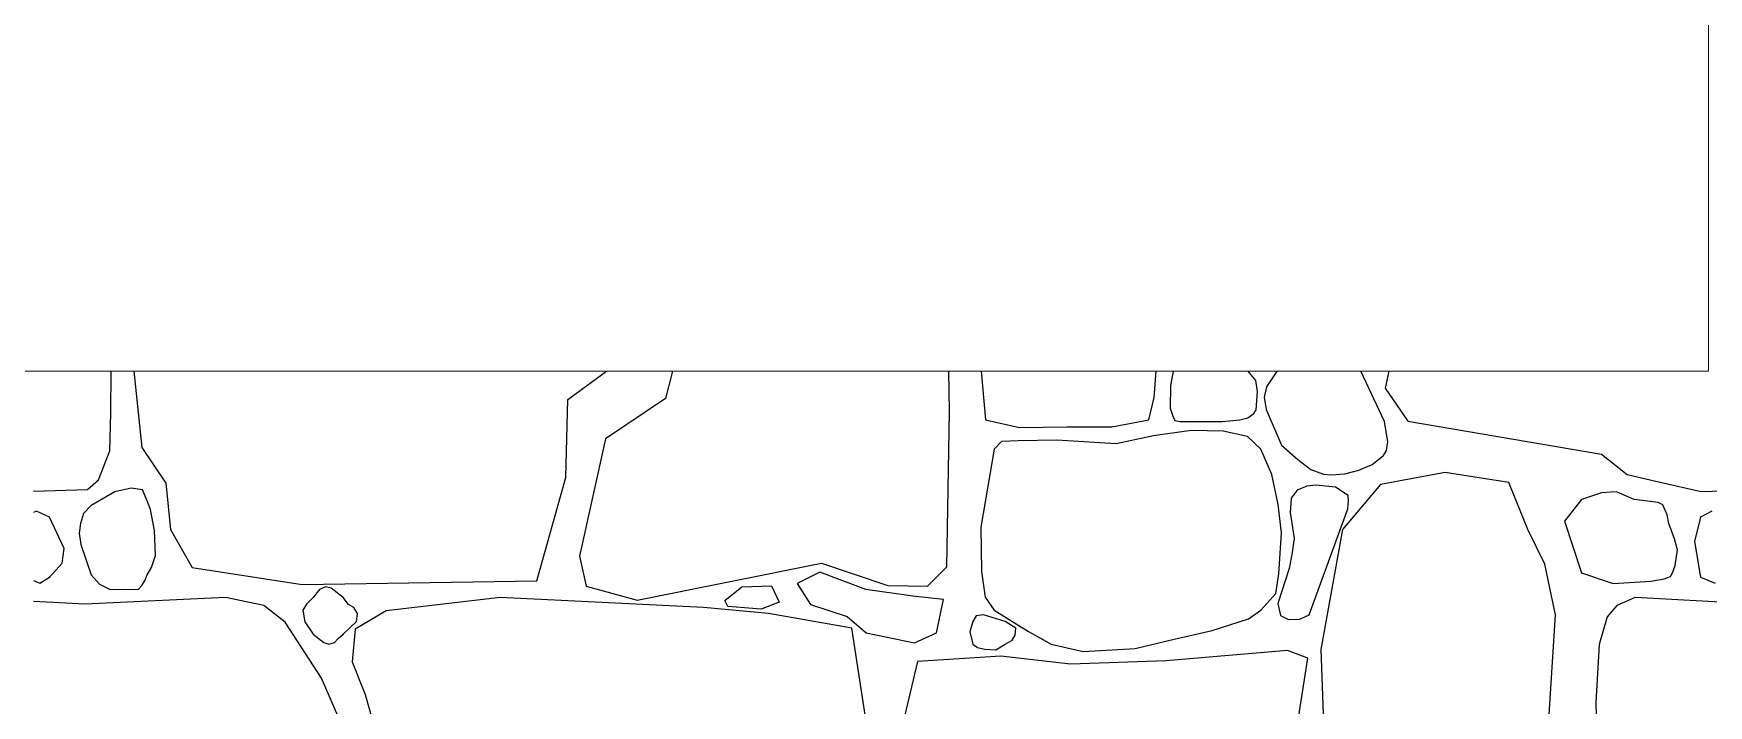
# Model space of a CAD drawing. Header units: feet. Extents: x -10410 to 374725, y -46422 to 88923.
# Drawn here: x 249800 to 250699, y 2008 to 2369 of the extents above; entities that cross this region are included whole.
import ezdxf

# ---------------------------------------------------------------- set-up
doc = ezdxf.new("R2010")
doc.units = ezdxf.units.FT
doc.header["$MEASUREMENT"] = 0
doc.layers.add('Конструктив - Перекрытия_Ном._пера__1', color=7, linetype='Continuous', lineweight=20)
doc.layers.add('Конструктив - Стены Несущие_Ном._пера__87', color=7, linetype='Continuous', lineweight=25, true_color=0x6a6a6a)

# ---------------------------------------------------------------- blocks, each defined once
blk = doc.blocks.new('*X36')
at = {"layer": 'Конструктив - Стены Несущие_Ном._пера__87', "linetype": 'Continuous'}
for p, q in [((249841.2, 2164.62), (249841.43, 2187.22)), ((249853.66, 2187.22), (249857.87, 2146.17)), ((250086.72, 2171.92), (250107.43, 2187.22)), ((250142.96, 2187.22), (250139.23, 2172.42)), ((250291.8, 2165.49), (250291.35, 2187.22)), ((250308.81, 2187.22), (250311.09, 2160.99)), ((250401.67, 2173.05), (250402.71, 2187.22)), ((250411.85, 2187.22), (250410.39, 2179.44)), ((250453.57, 2185.35), (250452.22, 2187.22)), ((250467.34, 2186.79), (250462.02, 2178.7)), ((250468.53, 2187.22), (250467.34, 2186.79)), ((250525.42, 2160.16), (250512.65, 2187.22)), ((250527.64, 2187.22), (250525.79, 2178.12)), ((250410.39, 2179.44), (250410.26, 2167.29)), ((250456.3, 2182.18), (250453.57, 2185.35)), ((250457.21, 2176.19), (250456.3, 2182.18)), ((250462.02, 2178.7), (250460.81, 2173.27)), ((250525.79, 2178.12), (250537.93, 2160.28)), ((250085.73, 2130.07), (250086.72, 2171.92)), ((250139.23, 2172.42), (250107.03, 2150.87)), ((250398.84, 2160.99), (250401.67, 2173.05)), ((250456.43, 2166.38), (250457.21, 2176.19)), ((250460.81, 2173.27), (250461.77, 2166.6)), ((249840.73, 2144.47), (249841.2, 2164.62)), ((250290.32, 2082.02), (250291.8, 2165.49)), ((250311.09, 2160.99), (250329.34, 2156.9)), ((250378.92, 2157.32), (250398.84, 2160.99)), ((250410.26, 2167.29), (250411.78, 2163.08)), ((250411.78, 2163.08), (250412.77, 2160.7)), ((250412.77, 2160.7), (250415.71, 2160.16)), ((250415.71, 2160.16), (250438.34, 2160.16)), ((250438.34, 2160.16), (250447.66, 2160.96)), ((250447.66, 2160.96), (250452, 2162.04)), ((250452, 2162.04), (250455.21, 2164.39)), ((250455.21, 2164.39), (250456.43, 2166.38)), ((250461.77, 2166.6), (250470.07, 2147.4)), ((250527.18, 2149.26), (250525.42, 2160.16)), ((250537.93, 2160.28), (250641.95, 2142.58)), ((250107.03, 2150.87), (250092.92, 2087.71)), ((250329.34, 2156.9), (250354.81, 2157.22)), ((250354.81, 2157.22), (250378.92, 2157.32)), ((250401.25, 2152.5), (250381.23, 2148.1)), ((250421.58, 2155.33), (250401.25, 2152.5)), ((250438.67, 2155.02), (250421.58, 2155.33)), ((250451.88, 2152.08), (250438.67, 2155.02)), ((250459.01, 2145.27), (250451.88, 2152.08)), ((249834.7, 2128.74), (249840.73, 2144.47)), ((249857.87, 2146.17), (249870.75, 2127.09)), ((250315.81, 2145.27), (250308.58, 2103.44)), ((250319.59, 2149.46), (250315.81, 2145.27)), ((250328.6, 2149.78), (250319.59, 2149.46)), ((250349.46, 2150.09), (250328.6, 2149.78)), ((250381.23, 2148.1), (250349.46, 2150.09)), ((250464.88, 2131.64), (250459.01, 2145.27)), ((250470.07, 2147.4), (250478.88, 2139.78)), ((250518.8, 2137.05), (250524.8, 2141.96)), ((250524.8, 2141.96), (250526.54, 2144.57)), ((250526.54, 2144.57), (250527.18, 2149.26)), ((250641.95, 2142.58), (250655.69, 2131.66)), ((250478.88, 2139.78), (250485.81, 2134.38)), ((250485.81, 2134.38), (250492.63, 2131.86)), ((250504.06, 2132.11), (250511.66, 2133.92)), ((250511.66, 2133.92), (250518.8, 2137.05)), ((250557.99, 2132.79), (250523.32, 2126.35)), ((250592.17, 2127.34), (250557.99, 2132.79)), ((249799.71, 2122.67), (249828.64, 2123.63)), ((249828.64, 2123.63), (249834.7, 2128.74)), ((249852.09, 2124.39), (249843.37, 2122.42)), ((249858.31, 2123.52), (249852.09, 2124.39)), ((249860.84, 2117.44), (249858.31, 2123.52)), ((249870.75, 2127.09), (249873.22, 2102.08)), ((250070.13, 2074.59), (250085.73, 2130.07)), ((250468.23, 2115.6), (250464.88, 2131.64)), ((250483.74, 2125.36), (250478.43, 2123.22)), ((250488.48, 2125.99), (250483.74, 2125.36)), ((250499.06, 2124.84), (250488.48, 2125.99)), ((250492.63, 2131.86), (250496.82, 2131.55)), ((250496.82, 2131.55), (250504.06, 2132.11)), ((250505.84, 2120.36), (250499.06, 2124.84)), ((250523.32, 2126.35), (250502.76, 2102.08)), ((250602.33, 2102.08), (250592.17, 2127.34)), ((250655.69, 2131.66), (250673.49, 2127.52)), ((250673.49, 2127.52), (250695.53, 2122.53)), ((250695.53, 2122.53), (250728.64, 2123.63)), ((249830.62, 2114.96), (249826.57, 2110.69)), ((249843.37, 2122.42), (249830.62, 2114.96)), ((249862.62, 2112.8), (249860.84, 2117.44)), ((250470.12, 2100.4), (250468.23, 2115.6)), ((250475.35, 2118.9), (250474.67, 2111.24)), ((250478.43, 2123.22), (250475.35, 2118.9)), ((250505.69, 2113.3), (250506.1, 2117.55)), ((250506.1, 2117.55), (250505.84, 2120.36)), ((250631.3, 2118.18), (250622.14, 2106.54)), ((250641.88, 2121.8), (250631.3, 2118.18)), ((250649.88, 2122.39), (250641.88, 2121.8)), ((250651.6, 2121.61), (250649.88, 2122.39)), ((250659.54, 2118.18), (250651.6, 2121.61)), ((250672.47, 2116.68), (250659.54, 2118.18)), ((250674.9, 2115.45), (250672.47, 2116.68)), ((250677.26, 2109.98), (250674.9, 2115.45)), ((249801.29, 2112.01), (249799.71, 2111.17)), ((249808.33, 2108.77), (249801.29, 2112.01)), ((249816.26, 2091.92), (249808.33, 2108.77)), ((249826.57, 2110.69), (249824.99, 2105.33)), ((249864.72, 2101.5), (249862.62, 2112.8)), ((250474.67, 2111.24), (250476.96, 2097.22)), ((250484.93, 2056.26), (250505.69, 2113.3)), ((250622.14, 2106.54), (250631.3, 2078.8)), ((250678.12, 2105.3), (250677.26, 2109.98)), ((250695.21, 2108.77), (250691.99, 2095.64)), ((250701.29, 2112.01), (250695.21, 2108.77)), ((249824.99, 2105.33), (249824.22, 2100.07)), ((249824.22, 2100.07), (249825.18, 2094.15)), ((249865.3, 2088.19), (249864.72, 2101.5)), ((249873.22, 2102.08), (249884.87, 2081.77)), ((250308.58, 2103.44), (250308.89, 2079.64)), ((250468.55, 2078.28), (250470.12, 2100.4)), ((250476.96, 2097.22), (250475.82, 2089.77)), ((250502.76, 2102.08), (250491.12, 2037.68)), ((250611.49, 2083.5), (250602.33, 2102.08)), ((250681.23, 2097.19), (250678.12, 2105.3)), ((250682.82, 2091.18), (250681.23, 2097.19)), ((249815.02, 2084), (249816.26, 2091.92)), ((249825.18, 2094.15), (249830.62, 2077.81)), ((249863.05, 2081.64), (249865.3, 2088.19)), ((250092.92, 2087.71), (250096.63, 2071.61)), ((250475.82, 2089.77), (250474.25, 2081.22)), ((250681.52, 2082.78), (250682.82, 2091.18)), ((250691.99, 2095.64), (250695.21, 2076.57)), ((249808.33, 2076.57), (249815.02, 2084)), ((249860.84, 2077.81), (249863.05, 2081.64)), ((249884.87, 2081.77), (249944.06, 2072.61)), ((250123.88, 2064.18), (250222.95, 2084)), ((250222.04, 2079.26), (250209.97, 2073.08)), ((250246.77, 2069.84), (250222.04, 2079.26)), ((250222.95, 2084), (250258.61, 2072.11)), ((250279.91, 2071.61), (250290.32, 2082.02)), ((250308.89, 2079.64), (250310.89, 2065.7)), ((250474.25, 2081.22), (250468.13, 2062.37)), ((250617.19, 2056.26), (250611.49, 2083.5)), ((250631.3, 2078.8), (250648.15, 2073.1)), ((250679.08, 2076.94), (250680.1, 2078.8)), ((250680.1, 2078.8), (250681.52, 2082.78)), ((249799.71, 2074.69), (249803.05, 2073.3)), ((249803.05, 2073.3), (249808.33, 2076.57)), ((249830.62, 2077.81), (249835.23, 2072.83)), ((249835.23, 2072.83), (249840.5, 2070)), ((249840.5, 2070), (249847.92, 2069.91)), ((249847.92, 2069.91), (249856.16, 2070.1)), ((249856.16, 2070.1), (249857.83, 2072.11)), ((249857.83, 2072.11), (249859.6, 2074.5)), ((249859.6, 2074.5), (249860.84, 2077.81)), ((249944.06, 2072.61), (250070.13, 2074.59)), ((249953.33, 2069.91), (249950.01, 2065.67)), ((249956.49, 2071.26), (249953.33, 2069.91)), ((249959.66, 2070.62), (249956.49, 2071.26)), ((249966.1, 2065.67), (249959.66, 2070.62)), ((250096.63, 2071.61), (250123.88, 2064.18)), ((250171.12, 2063.96), (250180.24, 2071.31)), ((250180.24, 2071.31), (250196.14, 2071.9)), ((250196.14, 2071.9), (250200.26, 2063.07)), ((250209.97, 2073.08), (250217.04, 2061.89)), ((250272.09, 2066.31), (250246.77, 2069.84)), ((250258.61, 2072.11), (250279.91, 2071.61)), ((250466.98, 2067.8), (250468.55, 2078.28)), ((250648.15, 2073.1), (250668.46, 2074.34)), ((250668.46, 2074.34), (250675.58, 2075.6)), ((250675.58, 2075.6), (250679.08, 2076.94)), ((250695.21, 2076.57), (250703.05, 2073.3)), ((249827.4, 2061.96), (249799.71, 2063.48)), ((249902.84, 2065.67), (249827.4, 2061.96)), ((249923.5, 2061.21), (249902.84, 2065.67)), ((249934.9, 2052.3), (249923.5, 2061.21)), ((249946.41, 2062), (249944.31, 2058.74)), ((249950.01, 2065.67), (249946.41, 2062)), ((249968.86, 2061.76), (249966.1, 2065.67)), ((249971.8, 2060.22), (249968.86, 2061.76)), ((250050.32, 2065.67), (249989.14, 2058.49)), ((250159.54, 2060.22), (250050.32, 2065.67)), ((250172.59, 2060.72), (250171.12, 2063.96)), ((250190.54, 2059.25), (250172.59, 2060.72)), ((250200.26, 2063.07), (250190.54, 2059.25)), ((250217.04, 2061.89), (250236.76, 2055.42)), ((250288.57, 2064.54), (250272.09, 2066.31)), ((250284.74, 2046.59), (250288.57, 2064.54)), ((250310.89, 2065.7), (250315.81, 2058.78)), ((250459.01, 2058.78), (250466.98, 2067.8)), ((250468.13, 2062.37), (250469.51, 2056)), ((250650.13, 2061.21), (250644.93, 2055.27)), ((250660.04, 2065.67), (250650.13, 2061.21)), ((250727.4, 2061.96), (250660.04, 2065.67)), ((249954.46, 2022.33), (249934.9, 2052.3)), ((249944.31, 2058.74), (249945.42, 2052.5)), ((249945.42, 2052.5), (249950.01, 2045.86)), ((249966.1, 2045.86), (249973.17, 2052.74)), ((249973.7, 2057.04), (249971.8, 2060.22)), ((249989.14, 2058.49), (249972.54, 2048.58)), ((249973.17, 2052.74), (249973.7, 2057.04)), ((250194.46, 2057), (250159.54, 2060.22)), ((250239.24, 2049.12), (250194.46, 2057)), ((250236.76, 2055.42), (250247.06, 2046.59)), ((250304.3, 2052.67), (250302.66, 2047.15)), ((250306, 2055.7), (250304.3, 2052.67)), ((250310.06, 2056.37), (250306, 2055.7)), ((250321.71, 2052.67), (250310.06, 2056.37)), ((250315.81, 2058.78), (250334.16, 2047.25)), ((250327.36, 2049.03), (250321.71, 2052.67)), ((250432.91, 2047.78), (250452.4, 2054.07)), ((250452.4, 2054.07), (250459.01, 2058.78)), ((250469.51, 2056), (250473.79, 2053.71)), ((250473.79, 2053.71), (250479.94, 2054.02)), ((250479.94, 2054.02), (250484.93, 2056.26)), ((250613.47, 1997.06), (250617.19, 2056.26)), ((250644.93, 2055.27), (250640.72, 2040.41)), ((249950.01, 2045.86), (249955.59, 2041.45)), ((249961.37, 2041.49), (249963.41, 2043.6)), ((249963.41, 2043.6), (249966.1, 2045.86)), ((249972.54, 2048.58), (249970.81, 2031)), ((250248.2, 1990.86), (250239.24, 2049.12)), ((250247.06, 2046.59), (250272.97, 2041.29)), ((250272.97, 2041.29), (250284.74, 2046.59)), ((250302.66, 2047.15), (250304.3, 2040.54)), ((250321.71, 2040.54), (250325.41, 2042.66)), ((250325.41, 2042.66), (250327.05, 2045.39)), ((250327.05, 2045.39), (250327.36, 2049.03)), ((250334.16, 2047.25), (250346.42, 2040.54)), ((250391.39, 2038.13), (250412.36, 2043.27)), ((250412.36, 2043.27), (250432.91, 2047.78)), ((249955.59, 2041.45), (249958.43, 2040.61)), ((249958.43, 2040.61), (249961.37, 2041.49)), ((250319.31, 2034.01), (250274.52, 2031.27)), ((250304.3, 2040.54), (250306.73, 2038.78)), ((250306.73, 2038.78), (250310.73, 2037.87)), ((250310.73, 2037.87), (250316.68, 2037.56)), ((250316.68, 2037.56), (250321.71, 2040.54)), ((250356.66, 2029.84), (250319.31, 2034.01)), ((250346.42, 2040.54), (250363.51, 2036.56)), ((250363.51, 2036.56), (250391.39, 2038.13)), ((250473.38, 2037.18), (250408.19, 2031.51)), ((250484.3, 2033.09), (250473.38, 2037.18)), ((250491.12, 2037.68), (250493.6, 1974.52)), ((250640.72, 2040.41), (250638.98, 2009.2)), ((249970.81, 2031), (249977.85, 2013.42)), ((250274.52, 2031.27), (250262.86, 1981.53)), ((250408.19, 2031.51), (250356.66, 2029.84)), ((250479.22, 2001), (250484.3, 2033.09)), ((249963.13, 2002.02), (249954.46, 2022.33)), ((249977.85, 2013.42), (249999.29, 1937.62)), ((250638.98, 2009.2), (250640.22, 1954.96))]:
    blk.add_line(p, q, dxfattribs=at)
for p in [(250695.21, 2108.77), (249808.33, 2076.57), (249966.1, 2045.86)]:
    blk.add_point(p, dxfattribs=at)
blk = doc.blocks.new('Штриховка_18', base_point=(0, 0))
at = {"layer": 'Конструктив - Стены Несущие_Ном._пера__87', "linetype": 'Continuous'}
blk.add_blockref('*X36', (0, 0), dxfattribs=at)
blk = doc.blocks.new('*X38')
at = {"layer": 'Конструктив - Стены Несущие_Ном._пера__87', "linetype": 'Continuous'}
for p, q in [((249841.2, 2164.62), (249841.43, 2187.22)), ((249853.66, 2187.22), (249857.87, 2146.17)), ((250086.72, 2171.92), (250107.43, 2187.22)), ((250142.96, 2187.22), (250139.23, 2172.42)), ((250291.8, 2165.49), (250291.35, 2187.22)), ((250308.81, 2187.22), (250311.09, 2160.99)), ((250401.67, 2173.05), (250402.71, 2187.22)), ((250411.85, 2187.22), (250410.39, 2179.44)), ((250453.57, 2185.35), (250452.22, 2187.22)), ((250467.34, 2186.79), (250462.02, 2178.7)), ((250468.53, 2187.22), (250467.34, 2186.79)), ((250525.42, 2160.16), (250512.65, 2187.22)), ((250527.64, 2187.22), (250525.79, 2178.12)), ((250410.39, 2179.44), (250410.26, 2167.29)), ((250456.3, 2182.18), (250453.57, 2185.35)), ((250457.21, 2176.19), (250456.3, 2182.18)), ((250462.02, 2178.7), (250460.81, 2173.27)), ((250525.79, 2178.12), (250537.93, 2160.28)), ((250085.73, 2130.07), (250086.72, 2171.92)), ((250139.23, 2172.42), (250107.03, 2150.87)), ((250398.84, 2160.99), (250401.67, 2173.05)), ((250456.43, 2166.38), (250457.21, 2176.19)), ((250460.81, 2173.27), (250461.77, 2166.6)), ((249840.73, 2144.47), (249841.2, 2164.62)), ((250290.32, 2082.02), (250291.8, 2165.49)), ((250311.09, 2160.99), (250329.34, 2156.9)), ((250378.92, 2157.32), (250398.84, 2160.99)), ((250410.26, 2167.29), (250411.78, 2163.08)), ((250411.78, 2163.08), (250412.77, 2160.7)), ((250412.77, 2160.7), (250415.71, 2160.16)), ((250415.71, 2160.16), (250438.34, 2160.16)), ((250438.34, 2160.16), (250447.66, 2160.96)), ((250447.66, 2160.96), (250452, 2162.04)), ((250452, 2162.04), (250455.21, 2164.39)), ((250455.21, 2164.39), (250456.43, 2166.38)), ((250461.77, 2166.6), (250470.07, 2147.4)), ((250527.18, 2149.26), (250525.42, 2160.16)), ((250537.93, 2160.28), (250641.95, 2142.58)), ((250107.03, 2150.87), (250092.92, 2087.71)), ((250329.34, 2156.9), (250354.81, 2157.22)), ((250354.81, 2157.22), (250378.92, 2157.32)), ((250401.25, 2152.5), (250381.23, 2148.1)), ((250421.58, 2155.33), (250401.25, 2152.5)), ((250438.67, 2155.02), (250421.58, 2155.33)), ((250451.88, 2152.08), (250438.67, 2155.02)), ((250459.01, 2145.27), (250451.88, 2152.08)), ((249834.7, 2128.74), (249840.73, 2144.47)), ((249857.87, 2146.17), (249870.75, 2127.09)), ((250315.81, 2145.27), (250308.58, 2103.44)), ((250319.59, 2149.46), (250315.81, 2145.27)), ((250328.6, 2149.78), (250319.59, 2149.46)), ((250349.46, 2150.09), (250328.6, 2149.78)), ((250381.23, 2148.1), (250349.46, 2150.09)), ((250464.88, 2131.64), (250459.01, 2145.27)), ((250470.07, 2147.4), (250478.88, 2139.78)), ((250518.8, 2137.05), (250524.8, 2141.96)), ((250524.8, 2141.96), (250526.54, 2144.57)), ((250526.54, 2144.57), (250527.18, 2149.26)), ((250641.95, 2142.58), (250655.69, 2131.66)), ((250478.88, 2139.78), (250485.81, 2134.38)), ((250485.81, 2134.38), (250492.63, 2131.86)), ((250504.06, 2132.11), (250511.66, 2133.92)), ((250511.66, 2133.92), (250518.8, 2137.05)), ((250557.99, 2132.79), (250523.32, 2126.35)), ((250592.17, 2127.34), (250557.99, 2132.79)), ((249799.71, 2122.67), (249828.64, 2123.63)), ((249828.64, 2123.63), (249834.7, 2128.74)), ((249852.09, 2124.39), (249843.37, 2122.42)), ((249858.31, 2123.52), (249852.09, 2124.39)), ((249860.84, 2117.44), (249858.31, 2123.52)), ((249870.75, 2127.09), (249873.22, 2102.08)), ((250070.13, 2074.59), (250085.73, 2130.07)), ((250468.23, 2115.6), (250464.88, 2131.64)), ((250483.74, 2125.36), (250478.43, 2123.22)), ((250488.48, 2125.99), (250483.74, 2125.36)), ((250499.06, 2124.84), (250488.48, 2125.99)), ((250492.63, 2131.86), (250496.82, 2131.55)), ((250496.82, 2131.55), (250504.06, 2132.11)), ((250505.84, 2120.36), (250499.06, 2124.84)), ((250523.32, 2126.35), (250502.76, 2102.08)), ((250602.33, 2102.08), (250592.17, 2127.34)), ((250655.69, 2131.66), (250673.49, 2127.52)), ((250673.49, 2127.52), (250695.53, 2122.53)), ((250695.53, 2122.53), (250728.64, 2123.63)), ((249830.62, 2114.96), (249826.57, 2110.69)), ((249843.37, 2122.42), (249830.62, 2114.96)), ((249862.62, 2112.8), (249860.84, 2117.44)), ((250470.12, 2100.4), (250468.23, 2115.6)), ((250475.35, 2118.9), (250474.67, 2111.24)), ((250478.43, 2123.22), (250475.35, 2118.9)), ((250505.69, 2113.3), (250506.1, 2117.55)), ((250506.1, 2117.55), (250505.84, 2120.36)), ((250631.3, 2118.18), (250622.14, 2106.54)), ((250641.88, 2121.8), (250631.3, 2118.18)), ((250649.88, 2122.39), (250641.88, 2121.8)), ((250651.6, 2121.61), (250649.88, 2122.39)), ((250659.54, 2118.18), (250651.6, 2121.61)), ((250672.47, 2116.68), (250659.54, 2118.18)), ((250674.9, 2115.45), (250672.47, 2116.68)), ((250677.26, 2109.98), (250674.9, 2115.45)), ((249801.29, 2112.01), (249799.71, 2111.17)), ((249808.33, 2108.77), (249801.29, 2112.01)), ((249816.26, 2091.92), (249808.33, 2108.77)), ((249826.57, 2110.69), (249824.99, 2105.33)), ((249864.72, 2101.5), (249862.62, 2112.8)), ((250474.67, 2111.24), (250476.96, 2097.22)), ((250484.93, 2056.26), (250505.69, 2113.3)), ((250622.14, 2106.54), (250631.3, 2078.8)), ((250678.12, 2105.3), (250677.26, 2109.98)), ((250695.21, 2108.77), (250691.99, 2095.64)), ((250701.29, 2112.01), (250695.21, 2108.77)), ((249824.99, 2105.33), (249824.22, 2100.07)), ((249824.22, 2100.07), (249825.18, 2094.15)), ((249865.3, 2088.19), (249864.72, 2101.5)), ((249873.22, 2102.08), (249884.87, 2081.77)), ((250308.58, 2103.44), (250308.89, 2079.64)), ((250468.55, 2078.28), (250470.12, 2100.4)), ((250476.96, 2097.22), (250475.82, 2089.77)), ((250502.76, 2102.08), (250491.12, 2037.68)), ((250611.49, 2083.5), (250602.33, 2102.08)), ((250681.23, 2097.19), (250678.12, 2105.3)), ((250682.82, 2091.18), (250681.23, 2097.19)), ((249815.02, 2084), (249816.26, 2091.92)), ((249825.18, 2094.15), (249830.62, 2077.81)), ((249863.05, 2081.64), (249865.3, 2088.19)), ((250092.92, 2087.71), (250096.63, 2071.61)), ((250475.82, 2089.77), (250474.25, 2081.22)), ((250681.52, 2082.78), (250682.82, 2091.18)), ((250691.99, 2095.64), (250695.21, 2076.57)), ((249808.33, 2076.57), (249815.02, 2084)), ((249860.84, 2077.81), (249863.05, 2081.64)), ((249884.87, 2081.77), (249944.06, 2072.61)), ((250123.88, 2064.18), (250222.95, 2084)), ((250222.04, 2079.26), (250209.97, 2073.08)), ((250246.77, 2069.84), (250222.04, 2079.26)), ((250222.95, 2084), (250258.61, 2072.11)), ((250279.91, 2071.61), (250290.32, 2082.02)), ((250308.89, 2079.64), (250310.89, 2065.7)), ((250474.25, 2081.22), (250468.13, 2062.37)), ((250617.19, 2056.26), (250611.49, 2083.5)), ((250631.3, 2078.8), (250648.15, 2073.1)), ((250679.08, 2076.94), (250680.1, 2078.8)), ((250680.1, 2078.8), (250681.52, 2082.78)), ((249799.71, 2074.69), (249803.05, 2073.3)), ((249803.05, 2073.3), (249808.33, 2076.57)), ((249830.62, 2077.81), (249835.23, 2072.83)), ((249835.23, 2072.83), (249840.5, 2070)), ((249840.5, 2070), (249847.92, 2069.91)), ((249847.92, 2069.91), (249856.16, 2070.1)), ((249856.16, 2070.1), (249857.83, 2072.11)), ((249857.83, 2072.11), (249859.6, 2074.5)), ((249859.6, 2074.5), (249860.84, 2077.81)), ((249944.06, 2072.61), (250070.13, 2074.59)), ((249953.33, 2069.91), (249950.01, 2065.67)), ((249956.49, 2071.26), (249953.33, 2069.91)), ((249959.66, 2070.62), (249956.49, 2071.26)), ((249966.1, 2065.67), (249959.66, 2070.62)), ((250096.63, 2071.61), (250123.88, 2064.18)), ((250171.12, 2063.96), (250180.24, 2071.31)), ((250180.24, 2071.31), (250196.14, 2071.9)), ((250196.14, 2071.9), (250200.26, 2063.07)), ((250209.97, 2073.08), (250217.04, 2061.89)), ((250272.09, 2066.31), (250246.77, 2069.84)), ((250258.61, 2072.11), (250279.91, 2071.61)), ((250466.98, 2067.8), (250468.55, 2078.28)), ((250648.15, 2073.1), (250668.46, 2074.34)), ((250668.46, 2074.34), (250675.58, 2075.6)), ((250675.58, 2075.6), (250679.08, 2076.94)), ((250695.21, 2076.57), (250703.05, 2073.3)), ((249827.4, 2061.96), (249799.71, 2063.48)), ((249902.84, 2065.67), (249827.4, 2061.96)), ((249923.5, 2061.21), (249902.84, 2065.67)), ((249934.9, 2052.3), (249923.5, 2061.21)), ((249946.41, 2062), (249944.31, 2058.74)), ((249950.01, 2065.67), (249946.41, 2062)), ((249968.86, 2061.76), (249966.1, 2065.67)), ((249971.8, 2060.22), (249968.86, 2061.76)), ((250050.32, 2065.67), (249989.14, 2058.49)), ((250159.54, 2060.22), (250050.32, 2065.67)), ((250172.59, 2060.72), (250171.12, 2063.96)), ((250190.54, 2059.25), (250172.59, 2060.72)), ((250200.26, 2063.07), (250190.54, 2059.25)), ((250217.04, 2061.89), (250236.76, 2055.42)), ((250288.57, 2064.54), (250272.09, 2066.31)), ((250284.74, 2046.59), (250288.57, 2064.54)), ((250310.89, 2065.7), (250315.81, 2058.78)), ((250459.01, 2058.78), (250466.98, 2067.8)), ((250468.13, 2062.37), (250469.51, 2056)), ((250650.13, 2061.21), (250644.93, 2055.27)), ((250660.04, 2065.67), (250650.13, 2061.21)), ((250727.4, 2061.96), (250660.04, 2065.67)), ((249954.46, 2022.33), (249934.9, 2052.3)), ((249944.31, 2058.74), (249945.42, 2052.5)), ((249945.42, 2052.5), (249950.01, 2045.86)), ((249966.1, 2045.86), (249973.17, 2052.74)), ((249973.7, 2057.04), (249971.8, 2060.22)), ((249989.14, 2058.49), (249972.54, 2048.58)), ((249973.17, 2052.74), (249973.7, 2057.04)), ((250194.46, 2057), (250159.54, 2060.22)), ((250239.24, 2049.12), (250194.46, 2057)), ((250236.76, 2055.42), (250247.06, 2046.59)), ((250304.3, 2052.67), (250302.66, 2047.15)), ((250306, 2055.7), (250304.3, 2052.67)), ((250310.06, 2056.37), (250306, 2055.7)), ((250321.71, 2052.67), (250310.06, 2056.37)), ((250315.81, 2058.78), (250334.16, 2047.25)), ((250327.36, 2049.03), (250321.71, 2052.67)), ((250432.91, 2047.78), (250452.4, 2054.07)), ((250452.4, 2054.07), (250459.01, 2058.78)), ((250469.51, 2056), (250473.79, 2053.71)), ((250473.79, 2053.71), (250479.94, 2054.02)), ((250479.94, 2054.02), (250484.93, 2056.26)), ((250613.47, 1997.06), (250617.19, 2056.26)), ((250644.93, 2055.27), (250640.72, 2040.41)), ((249950.01, 2045.86), (249955.59, 2041.45)), ((249961.37, 2041.49), (249963.41, 2043.6)), ((249963.41, 2043.6), (249966.1, 2045.86)), ((249972.54, 2048.58), (249970.81, 2031)), ((250248.2, 1990.86), (250239.24, 2049.12)), ((250247.06, 2046.59), (250272.97, 2041.29)), ((250272.97, 2041.29), (250284.74, 2046.59)), ((250302.66, 2047.15), (250304.3, 2040.54)), ((250321.71, 2040.54), (250325.41, 2042.66)), ((250325.41, 2042.66), (250327.05, 2045.39)), ((250327.05, 2045.39), (250327.36, 2049.03)), ((250334.16, 2047.25), (250346.42, 2040.54)), ((250391.39, 2038.13), (250412.36, 2043.27)), ((250412.36, 2043.27), (250432.91, 2047.78)), ((249955.59, 2041.45), (249958.43, 2040.61)), ((249958.43, 2040.61), (249961.37, 2041.49)), ((250319.31, 2034.01), (250274.52, 2031.27)), ((250304.3, 2040.54), (250306.73, 2038.78)), ((250306.73, 2038.78), (250310.73, 2037.87)), ((250310.73, 2037.87), (250316.68, 2037.56)), ((250316.68, 2037.56), (250321.71, 2040.54)), ((250356.66, 2029.84), (250319.31, 2034.01)), ((250346.42, 2040.54), (250363.51, 2036.56)), ((250363.51, 2036.56), (250391.39, 2038.13)), ((250473.38, 2037.18), (250408.19, 2031.51)), ((250484.3, 2033.09), (250473.38, 2037.18)), ((250491.12, 2037.68), (250493.6, 1974.52)), ((250640.72, 2040.41), (250638.98, 2009.2)), ((249970.81, 2031), (249977.85, 2013.42)), ((250274.52, 2031.27), (250262.86, 1981.53)), ((250408.19, 2031.51), (250356.66, 2029.84)), ((250479.22, 2001), (250484.3, 2033.09)), ((249963.13, 2002.02), (249954.46, 2022.33)), ((249977.85, 2013.42), (249999.29, 1937.62)), ((250638.98, 2009.2), (250640.22, 1954.96))]:
    blk.add_line(p, q, dxfattribs=at)
for p in [(250695.21, 2108.77), (249808.33, 2076.57), (249966.1, 2045.86)]:
    blk.add_point(p, dxfattribs=at)
blk = doc.blocks.new('Штриховка_19', base_point=(0, 0))
at = {"layer": 'Конструктив - Стены Несущие_Ном._пера__87', "linetype": 'Continuous'}
blk.add_blockref('*X38', (0, 0), dxfattribs=at)

msp = doc.modelspace()

# ---------------------------------------------------------------- linework, layer by layer
at = {"layer": 'Конструктив - Перекрытия_Ном._пера__1', "linetype": 'Continuous'}
for p, q in [((250699.43299, 2487.21988), (250699.43299, 2187.21988)), ((250699.43299, 2187.21988), (249249.71105, 2187.21988))]:
    msp.add_line(p, q, dxfattribs=at)

# ---------------------------------------------------------------- block references
at = {"layer": 'Конструктив - Стены Несущие_Ном._пера__87', "linetype": 'Continuous'}
for name in ['Штриховка_18', 'Штриховка_19']:
    msp.add_blockref(name, (0, 0), dxfattribs=at)

doc.saveas('drawing.dxf')
